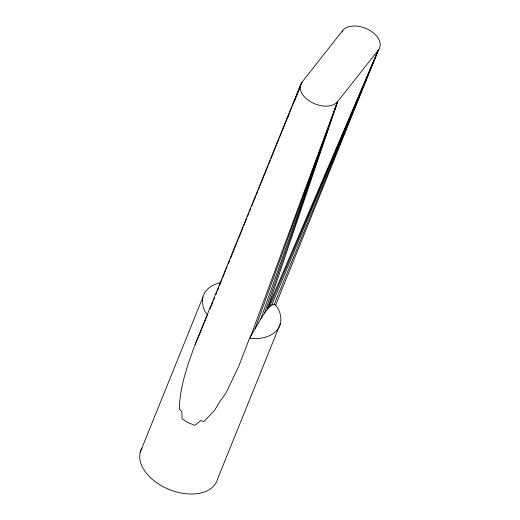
<?xml version="1.0" encoding="UTF-8"?>
<svg xmlns="http://www.w3.org/2000/svg" width="520" height="520" viewBox="0 0 520 520"><rect width="100%" height="100%" fill="white"/><g stroke="black" fill="none" stroke-linecap="round" stroke-linejoin="round"><path stroke-width="0.78" d="M264.57 312.942L337.571 101.666A20.501 12.877 22 0 1 311.571 102.31A20.501 12.877 22 0 1 301.918 82.245L301.067 84.526L301.918 82.245L342.791 30.479A20.501 12.877 22 0 1 368.791 29.835A20.501 12.877 22 0 1 378.443 49.894L337.571 101.666L267.339 309.088L260.832 318.838L249.542 338.254L238.719 366.334L225.966 393.101L219.323 402.311L214.558 410.416L203.892 421.499L200.623 420.661L194.903 425.412L188.091 422.701L182.13 418.769L181.805 411.502L179.322 409.097C179.816 386.633 187.453 365.228 195.195 344.383L300.411 85.26M260.832 318.838L337.571 101.666L250.341 337.175M255.021 328.776L337.571 101.666M299.039 89.823L299.904 87.549M301.054 84.52L301.918 82.245M294.873 100.419L295.757 98.144M296.927 95.115L297.811 92.846M298.981 89.817L299.865 87.549M288.087 116.961L288.99 114.699M294.405 101.114L298.311 91.306M298.909 89.791L300.417 86.021M275.62 305.233L378.443 49.894L267.339 309.088L271.817 304.928L274.196 304.493L275.691 305.195L278.434 309.387A41.002 25.747 22 0 1 255.307 338.676L249.542 338.254M140.238 452.231L202.995 296.907M280.332 323.7L217.575 479.024A41.002 25.747 22 0 1 168.994 489.392A41.002 25.747 22 0 1 141.973 448.084M210.002 308.932L213.044 301.425M213.649 299.93L214.565 297.674M215.781 294.671L216.697 292.422M217.302 290.921L218.524 287.918M219.433 285.662L221.871 279.663M222.475 278.161L225.524 270.654M226.129 269.152L227.045 266.897M228.261 263.894L229.476 260.897M230.393 258.642L234.351 248.885M234.956 247.383L236.477 243.633M237.088 242.131L238.004 239.876M238.608 238.375L243.178 227.117M243.783 225.615L246.831 218.108M247.436 216.606L248.957 212.856M249.567 211.354L250.783 208.351M251.7 206.102L255.651 196.339M256.262 194.838L257.784 191.087M258.394 189.586L259.305 187.337M259.916 185.835L268.132 165.568M268.743 164.066L270.264 160.31M270.875 158.808L279.091 138.541M279.702 137.04L291.57 107.77M292.182 106.269L300.397 86.002M274.196 304.493L378.443 49.894L269.646 306.507M195.195 344.383L207.136 315.842M271.817 304.928L378.443 49.894M342.147 31.961L342.791 30.479M207.441 315.114L204.893 311.214A41.002 25.747 22 0 1 220.369 282.802"/></g></svg>
